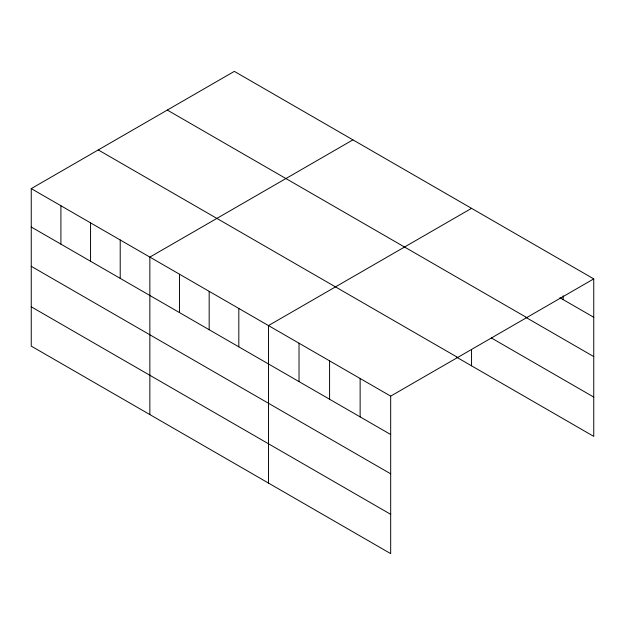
<?xml version="1.0" encoding="UTF-8"?>
<svg xmlns="http://www.w3.org/2000/svg" width="625" height="625" viewBox="0 0 625 625"><rect width="100%" height="100%" fill="white"/><g stroke="black" fill="none" stroke-linecap="round" stroke-linejoin="round"><path stroke-width="0.94" d="M390.68 473.828L390.68 396.133L31.25 188.617L31.25 346.109L390.68 553.625L390.68 473.828L31.25 266.312M456.719 357.266L593.75 436.383L593.75 278.891L234.32 71.375L31.25 188.617M352.93 139.859L149.859 257.102L149.859 414.586M471.547 208.336L268.477 325.578L268.477 483.07M390.68 396.133L593.75 278.891M559.898 297.734L593.75 317.281M167.305 110.07L526.734 317.578M526.039 317.492L593.75 356.586M491.359 337.969L593.75 397.078M98.266 149.93L457.695 357.445M31.25 227.008L390.68 434.523M31.25 306.805L390.68 514.32M563.195 295.805L563.195 299.648M471.547 349.531L471.547 365.828M360.133 378.492L360.133 416.883M329.578 360.859L329.578 399.25M299.023 343.219L299.023 381.609M238.82 308.461L238.82 346.852M209.172 291.336L209.172 329.727M179.516 274.219L179.516 312.609M120.211 239.977L120.211 278.367M90.555 222.859L90.555 261.25M60.906 205.734L60.906 244.133"/></g></svg>
